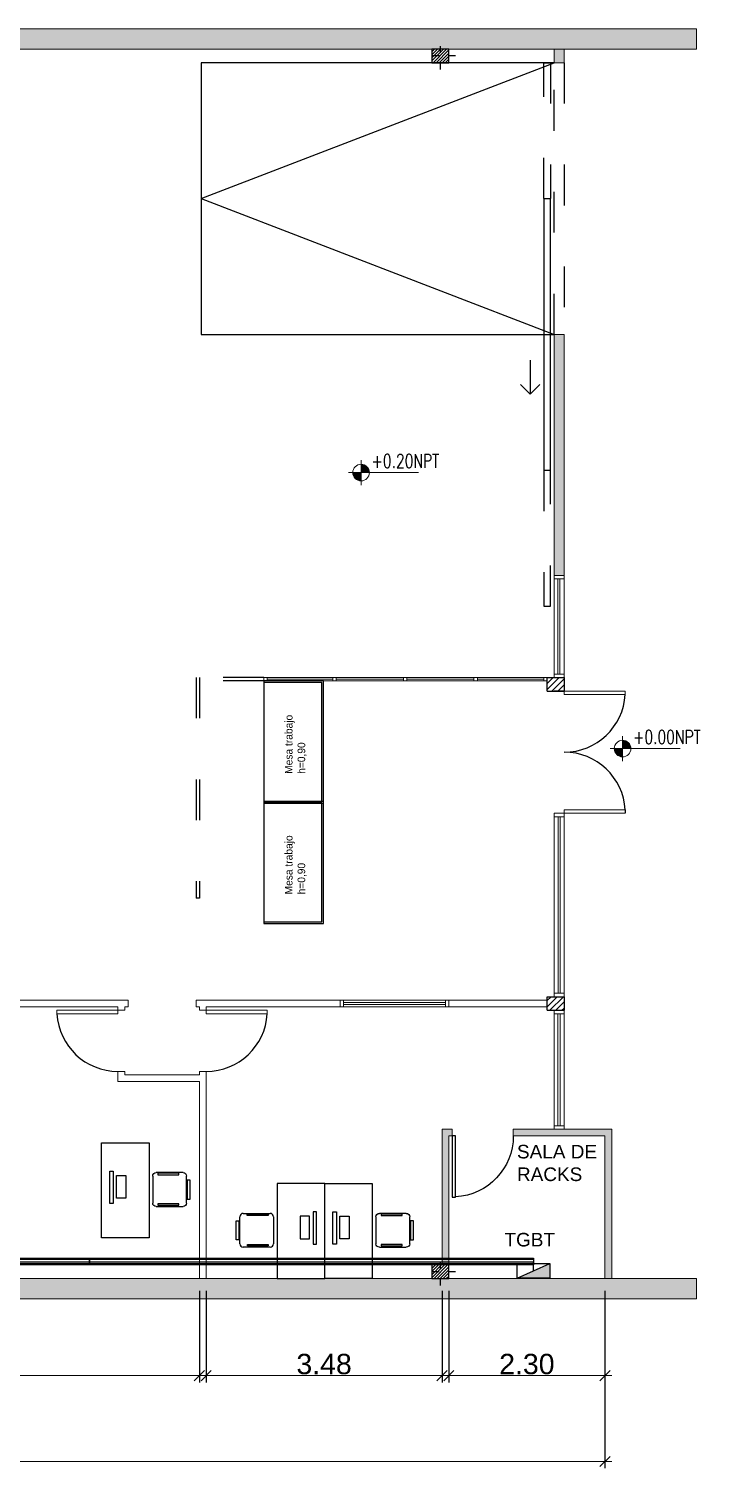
# Model space of a CAD drawing. Header units: millimetres. Extents: x 3262.2 to 3324.2, y 1509.4 to 1605.5.
# Drawn here: x 3312.38 to 3322.28, y 1540.17 to 1561.36 of the extents above; entities that cross this region are included whole.
import ezdxf

# ---------------------------------------------------------------- set-up
doc = ezdxf.new("R2010")
doc.units = ezdxf.units.MM
doc.linetypes.add('ACAD_ISO02W100', pattern=[15, 12, -3])
doc.linetypes.add('ACAD_ISO03W100', pattern=[30, 12, -18])
for name, color, linetype in [('000 - ASCENSOR', 253, 'Continuous'), ('000 - COLUMNAS', 7, 'Continuous'), ('000 - EQUIPAMIENTO', 252, 'Continuous'), ('000 - HATCK DURLOCK', 40, 'Continuous'), ('000 - HATCK MUROS', 252, 'ACAD_ISO03W100'), ('000 - PROYECCION', 253, 'ACAD_ISO03W100'), ('000 - PUERTAS', 252, 'ACAD_ISO03W100'), ('000 - REJAS', 3, 'ACAD_ISO03W100'), ('000 - SEÑALIZACION', 1, 'Continuous'), ('000 - TEXTO', 7, 'ACAD_ISO02W100'), ('IS ELECTRICA - BANDEJAS NUEVA', 140, 'Continuous'), ('IS ILUM NUEVA', 10, 'Continuous')]:
    doc.layers.add(name, color=color, linetype=linetype)
for name, color, linetype, lineweight in [('000 - COTAS', 252, 'Continuous', 15), ('000 - DURLOCK', 30, 'Continuous', 9), ('000 - MUROS', 7, 'Continuous', 20), ('000 - NIVEL', 252, 'Continuous', 15), ('000 - TEXTO MOBILIARIO', 252, 'Continuous', 0), ('A-CARPINTERIAS', 252, 'Continuous', 0), ('INST AA', 160, 'Continuous', 0)]:
    doc.layers.add(name, color=color, linetype=linetype, lineweight=lineweight)
doc.styles.add('DIM', font='romans.shx', dxfattribs={"width": 0.8})
doc.styles.add('OpenGostTypeA-Regular', font='OpenGostTypeA-Regular')
doc.styles.get("Standard").update_dxf_attribs({"font": 'arial.ttf'})
doc.dimstyles.new('COTAS-100', dxfattribs={"dimtxt": 0.5, "dimasz": 0.15, "dimexe": 0.1, "dimexo": 0.0625, "dimgap": 0.025, "dimtad": 1, "dimzin": 1, "dimdsep": 46, "dimtxsty": 'Standard', "dimblk": 'OBLIQUE', "dimcen": 0.12, "dimdle": 0.1, "dimclrd": 252, "dimclre": 252, "dimclrt": 7, "dimaunit": 1, "dimadec": 5, "dimazin": 0, "dimtfac": 1, "dimtix": 1, "dimtmove": 2, "dimatfit": 3, "dimldrblk": 'OBLIQUE', "dimfxl": 1, "dimlwd": -1, "dimarcsym": 0})
pattern_1 = [(0, (11.95868, -0.21601), (0.0635, 0.0635), [0.0635, -0.0635])]

# ---------------------------------------------------------------- blocks, each defined once
blk = doc.blocks.new('000 - COLUMNA 20X25')
h = blk.add_hatch()
h.set_pattern_fill('ANSI31', color=256, scale=0.01)
h.paths.add_polyline_path([(11.904, 109.646), (12.154, 109.646), (12.154, 109.846), (11.904, 109.846)])
at = {"linetype": 'ACAD_ISO03W100', "ltscale": 0.008}
for p, q in [((12.029, 109.546), (12.029, 109.946)), ((12.254, 109.746), (11.804, 109.746))]:
    blk.add_line(p, q, dxfattribs=at)
blk.add_lwpolyline([(12.154, 109.846), (11.904, 109.846), (11.904, 109.646), (12.154, 109.646), (12.154, 109.846)])
blk = doc.blocks.new('PUERTA 090')
at = {"layer": '000 - PUERTAS'}
for p, q in [((2558.714, 1733.581), (2558.714, 1733.631)), ((2558.714, 1733.631), (2559.614, 1733.631)), ((2559.614, 1733.581), (2558.714, 1733.581)), ((2559.614, 1733.631), (2559.614, 1733.581))]:
    blk.add_line(p, q, dxfattribs=at)
blk.add_arc((2559.614, 1733.581), 0.9, 90, 176.8153, dxfattribs=at)
blk = doc.blocks.new('IRI-OCASA-Layout R 9$0$OCA_SILLA')
at = {"linetype": 'Continuous'}
for p, q in [((0.055, 0.05), (0.055, 0.448)), ((0.105, 0.498), (0.502, 0.498)), ((0.552, 0.448), (0.552, 0.05)), ((0.502, 0), (0.105, 0))]:
    blk.add_line(p, q, dxfattribs=at)
for points in [[(0.165, 0.466), (0.165, 0.488), (0.475, 0.488), (0.475, 0.466)], [(0, 0.109), (0, 0.389), (0.043, 0.389), (0.043, 0.109)], [(0.168, 0.021), (0.168, 0.039), (0.475, 0.039), (0.475, 0.021)]]:
    blk.add_lwpolyline(points, close=True, dxfattribs=at)
for centre, start, end in [((0.105, 0.448), 90, 180), ((0.502, 0.448), 0, 90), ((0.105, 0.05), 180, 270), ((0.502, 0.05), 270, 0)]:
    blk.add_arc(centre, 0.05, start, end, dxfattribs=at)
blk = doc.blocks.new('000 - MOBILIARIO - PUESTO TRABAJO')
at = {"layer": '000 - EQUIPAMIENTO'}
for p, q in [((-7.103, 63.069), (-7.103, 63.019)), ((-6.626, 63.069), (-7.103, 63.069)), ((-7.103, 63.019), (-6.626, 63.019)), ((-6.707, 62.968), (-7.04, 62.968)), ((-7.04, 62.968), (-7.04, 62.83)), ((-6.707, 62.83), (-6.707, 62.968)), ((-6.626, 63.019), (-6.626, 63.069)), ((-7.04, 62.83), (-6.707, 62.83))]:
    blk.add_line(p, q, dxfattribs=at)
blk.add_lwpolyline([(-6.121, 62.49), (-6.121, 63.19), (-7.521, 63.19), (-7.521, 62.49)], close=True, dxfattribs=at)
at = {"layer": '000 - EQUIPAMIENTO', "rotation": 89.99999999999989}
blk.add_blockref('IRI-OCASA-Layout R 9$0$OCA_SILLA', (-6.583, 61.884), dxfattribs=at)
blk = doc.blocks.new('000 - EQUIPAMIENTO - MESA TRABAJO')
at = {"layer": '000 - EQUIPAMIENTO'}
blk.add_lwpolyline([(1.279, 67.751), (-0.521, 67.751), (-0.521, 66.871), (1.279, 66.871)], close=True, dxfattribs=at)
blk.add_lwpolyline([(-0.496, 67.751), (-0.496, 66.896), (1.254, 66.896), (1.254, 67.751)], dxfattribs=at)
blk = doc.blocks.new('Niv-p')
at = {"color": 2}
for p, q in [((-0.00216, 0), (0, 0)), ((0, 0.00216), (0, 0)), ((0, 0), (0.00993, 0)), ((0, 0), (0, -0.00216))]:
    blk.add_line(p, q, dxfattribs=at)
at = {"color": 4, "const_width": 0.00144}
for points in [[(0, -0.00072, -0.414214), (-0.00072, 0, 0)], [(0, 0.00072, -0.414214), (0.00072, 0, 0)]]:
    blk.add_lwpolyline(points, format="xyb", dxfattribs=at)
at = {"color": 2}
blk.add_circle((0, 0), 0.00144, dxfattribs=at)
at = {"color": 3, "style": 'DIM', "width": 0.75}
blk.add_attdef('NIVEL', (0.00337, 0.00084), '', height=0.0018, dxfattribs=at)
blk = doc.blocks.new('_OBLIQUE')
at = {"color": 0, "linetype": 'ByBlock'}
blk.add_line((-0.5, -0.5), (0.5, 0.5), dxfattribs=at)
blk = doc.blocks.new('*D30')
at = {"layer": '000 - COTAS', "color": 252, "lineweight": -2, "transparency": 16777216}
for p, q in [((3308.348, 1542.78), (3308.348, 1541.43)), ((3314.898, 1542.78), (3314.898, 1541.43))]:
    blk.add_line(p, q, dxfattribs=at)
at = {"layer": '000 - COTAS', "color": 252, "transparency": 16777216}
blk.add_line((3308.248, 1541.53), (3314.998, 1541.53), dxfattribs=at)
at = {"layer": 'Defpoints', "color": 0, "transparency": 16777216}
for p in [(3308.348, 1542.959), (3314.898, 1542.959), (3314.898, 1541.53)]:
    blk.add_point(p, dxfattribs=at)
at = {"layer": '000 - COTAS', "color": 252, "transparency": 16777216, "xscale": 0.15, "yscale": 0.15, "zscale": 0.15, "rotation": 180}
blk.add_blockref('_OBLIQUE', (3308.348, 1541.53), dxfattribs=at)
at = {"layer": '000 - COTAS', "color": 252, "transparency": 16777216, "xscale": 0.15, "yscale": 0.15, "zscale": 0.15}
blk.add_blockref('_OBLIQUE', (3314.898, 1541.53), dxfattribs=at)
at = {"layer": '000 - COTAS', "color": 7, "transparency": 16777216, "insert": (3311.623, 1541.698), "char_height": 0.3, "attachment_point": 5}
blk.add_mtext('6.55', dxfattribs=at)
blk = doc.blocks.new('*D31')
at = {"layer": '000 - COTAS', "color": 252, "lineweight": -2, "transparency": 16777216}
for p, q in [((3314.998, 1542.78), (3314.998, 1541.43)), ((3318.473, 1542.78), (3318.473, 1541.43))]:
    blk.add_line(p, q, dxfattribs=at)
at = {"layer": '000 - COTAS', "color": 252, "transparency": 16777216}
blk.add_line((3314.898, 1541.53), (3318.573, 1541.53), dxfattribs=at)
at = {"layer": 'Defpoints', "color": 0, "transparency": 16777216}
for p in [(3314.998, 1542.959), (3318.473, 1542.959), (3318.473, 1541.53)]:
    blk.add_point(p, dxfattribs=at)
at = {"layer": '000 - COTAS', "color": 252, "transparency": 16777216, "xscale": 0.15, "yscale": 0.15, "zscale": 0.15, "rotation": 180}
blk.add_blockref('_OBLIQUE', (3314.998, 1541.53), dxfattribs=at)
at = {"layer": '000 - COTAS', "color": 252, "transparency": 16777216, "xscale": 0.15, "yscale": 0.15, "zscale": 0.15}
blk.add_blockref('_OBLIQUE', (3318.473, 1541.53), dxfattribs=at)
at = {"layer": '000 - COTAS', "color": 7, "transparency": 16777216, "insert": (3316.735, 1541.699), "char_height": 0.3, "attachment_point": 5}
blk.add_mtext('3.48', dxfattribs=at)
blk = doc.blocks.new('*D32')
at = {"layer": '000 - COTAS', "color": 252, "lineweight": -2, "transparency": 16777216}
for p, q in [((3318.573, 1542.78), (3318.573, 1541.43)), ((3320.873, 1542.78), (3320.873, 1541.43))]:
    blk.add_line(p, q, dxfattribs=at)
at = {"layer": '000 - COTAS', "color": 252, "transparency": 16777216}
blk.add_line((3318.473, 1541.53), (3320.973, 1541.53), dxfattribs=at)
at = {"layer": 'Defpoints', "color": 0, "transparency": 16777216}
for p in [(3318.573, 1542.959), (3320.873, 1542.959), (3320.873, 1541.53)]:
    blk.add_point(p, dxfattribs=at)
at = {"layer": '000 - COTAS', "color": 252, "transparency": 16777216, "xscale": 0.15, "yscale": 0.15, "zscale": 0.15, "rotation": 180}
blk.add_blockref('_OBLIQUE', (3318.573, 1541.53), dxfattribs=at)
at = {"layer": '000 - COTAS', "color": 252, "transparency": 16777216, "xscale": 0.15, "yscale": 0.15, "zscale": 0.15}
blk.add_blockref('_OBLIQUE', (3320.873, 1541.53), dxfattribs=at)
at = {"layer": '000 - COTAS', "color": 7, "transparency": 16777216, "insert": (3319.723, 1541.699), "char_height": 0.3, "attachment_point": 5}
blk.add_mtext('2.30', dxfattribs=at)
blk = doc.blocks.new('*D39')
at = {"layer": '000 - COTAS', "color": 252, "lineweight": -2, "transparency": 16777216}
for p, q in [((3265.223, 1541.517), (3265.223, 1540.167)), ((3320.873, 1541.517), (3320.873, 1540.167))]:
    blk.add_line(p, q, dxfattribs=at)
at = {"layer": '000 - COTAS', "color": 252, "transparency": 16777216}
blk.add_line((3265.123, 1540.267), (3320.973, 1540.267), dxfattribs=at)
at = {"layer": 'Defpoints', "color": 0, "transparency": 16777216}
for p in [(3265.223, 1542.659), (3320.873, 1542.659), (3320.873, 1540.267)]:
    blk.add_point(p, dxfattribs=at)
at = {"layer": '000 - COTAS', "color": 252, "transparency": 16777216, "xscale": 0.15, "yscale": 0.15, "zscale": 0.15, "rotation": 180}
blk.add_blockref('_OBLIQUE', (3265.223, 1540.267), dxfattribs=at)
at = {"layer": '000 - COTAS', "color": 252, "transparency": 16777216, "xscale": 0.15, "yscale": 0.15, "zscale": 0.15}
blk.add_blockref('_OBLIQUE', (3320.873, 1540.267), dxfattribs=at)
at = {"layer": '000 - COTAS', "color": 7, "transparency": 16777216, "insert": (3293.048, 1540.435), "char_height": 0.3, "attachment_point": 5}
blk.add_mtext('55.65', dxfattribs=at)
blk = doc.blocks.new('*U75')
h = blk.add_hatch()
h.set_pattern_fill('DASH', color=256, scale=0.02, style=0)
h.set_pattern_definition(pattern_1)
h.paths.add_polyline_path([(0, 0.084), (6.989, 0.084), (6.989, 0.016), (0, 0.016)])
for points in [[(0, 0.1), (6.989, 0.1), (6.989, 0.084), (0, 0.084)], [(0, 0.084), (6.989, 0.084), (6.989, 0.016), (0, 0.016)], [(0, 0.016), (6.989, 0.016), (6.989, 0), (0, 0)]]:
    blk.add_lwpolyline(points, close=True)
blk = doc.blocks.new('*U79')
h = blk.add_hatch()
h.set_pattern_fill('DASH', color=256, scale=0.02, style=0)
h.set_pattern_definition(pattern_1)
h.paths.add_polyline_path([(0, 0.084), (6.543, 0.084), (6.543, 0.016), (0, 0.016)])
for points in [[(0, 0.1), (6.543, 0.1), (6.543, 0.084), (0, 0.084)], [(0, 0.084), (6.543, 0.084), (6.543, 0.016), (0, 0.016)], [(0, 0.016), (6.543, 0.016), (6.543, 0), (0, 0)]]:
    blk.add_lwpolyline(points, close=True)

msp = doc.modelspace()

# ---------------------------------------------------------------- hatches: boundary and pattern name
at = {"layer": '000 - COLUMNAS', "transparency": 33554687}
h = msp.add_hatch(dxfattribs=at)
h.set_pattern_fill('ANSI31', color=256, scale=0.02)
h.paths.add_polyline_path([(3320.273, 1551.809), (3320.023, 1551.809), (3320.023, 1551.609), (3320.273, 1551.609)])
h.paths.add_polyline_path([(3320.273, 1547.109), (3320.023, 1547.109), (3320.023, 1546.909), (3320.273, 1546.909)])
at = {"layer": '000 - HATCK MUROS', "transparency": 33554687}
h = msp.add_hatch(color=256, dxfattribs=at)
h.dxf.hatch_style = 1
h.paths.add_polyline_path([(3265.523, 1542.959), (3265.523, 1561.059), (3277.323, 1561.059), (3277.323, 1553.459), (3278.973, 1553.459), (3278.973, 1553.759), (3277.623, 1553.759), (3277.623, 1561.359), (3265.223, 1561.359), (3265.223, 1542.659), (3322.223, 1542.659), (3322.223, 1542.959)])
h = msp.add_hatch(color=256, dxfattribs=at)
h.dxf.hatch_style = 1
h.paths.add_polyline_path([(3322.223, 1561.059), (3322.223, 1561.359), (3293.823, 1561.359), (3293.823, 1553.759), (3286.523, 1553.759), (3286.523, 1553.459), (3294.123, 1553.459), (3294.123, 1561.059)])
h.paths.add_polyline_path([(3292.173, 1553.509), (3292.048, 1553.409), (3292.048, 1553.509), (3291.923, 1553.509), (3291.823, 1553.609), (3291.923, 1553.609), (3291.923, 1553.709), (3292.048, 1553.809), (3292.048, 1553.709), (3292.173, 1553.709), (3292.273, 1553.609), (3292.173, 1553.609)], flags=17)
h = msp.add_hatch(color=256, dxfattribs=at)
h.dxf.hatch_style = 1
h.paths.add_polyline_path([(3320.123, 1556.859), (3320.123, 1553.309), (3320.273, 1553.309), (3320.273, 1556.859)])
h.paths.add_polyline_path([(3320.123, 1561.059), (3320.123, 1560.859), (3320.273, 1560.859), (3320.273, 1561.059)])
h = msp.add_hatch(color=256, dxfattribs=at)
h.dxf.hatch_style = 1
h.paths.add_polyline_path([(3320.273, 1545.159), (3320.123, 1545.159), (3319.523, 1545.159), (3319.523, 1545.059), (3320.873, 1545.059), (3320.873, 1542.959), (3320.973, 1542.959), (3320.973, 1545.159)])
h.paths.add_polyline_path([(3318.473, 1545.159), (3318.473, 1543.159), (3318.573, 1543.159), (3318.573, 1545.059), (3318.623, 1545.059), (3318.623, 1545.159)])
at = {"layer": 'IS ILUM NUEVA'}
h = msp.add_hatch(color=0, dxfattribs=at)
h.dxf.hatch_style = 1
h.paths.add_polyline_path([(3320.062, 1543.18), (3319.581, 1542.966), (3320.062, 1542.966)])

# ---------------------------------------------------------------- linework, layer by layer
at = {"layer": '000 - ASCENSOR'}
for p, q in [((3320.123, 1560.859), (3314.923, 1560.859)), ((3314.923, 1560.859), (3314.923, 1556.859)), ((3314.923, 1558.859), (3320.123, 1560.859)), ((3314.923, 1558.859), (3320.123, 1556.859)), ((3314.923, 1556.859), (3320.123, 1556.859))]:
    msp.add_line(p, q, dxfattribs=at)
at = {"layer": '000 - COLUMNAS'}
for p, q in [((3320.023, 1551.609), (3320.023, 1551.809)), ((3320.023, 1551.809), (3320.273, 1551.809)), ((3320.273, 1551.809), (3320.273, 1551.609)), ((3320.023, 1551.609), (3320.273, 1551.609)), ((3320.273, 1551.609), (3320.123, 1551.609)), ((3320.023, 1546.909), (3320.023, 1547.109)), ((3320.023, 1547.109), (3320.273, 1547.109)), ((3320.273, 1547.109), (3320.273, 1546.909)), ((3320.023, 1546.909), (3320.273, 1546.909))]:
    msp.add_line(p, q, dxfattribs=at)
at = {"layer": '000 - DURLOCK'}
for p, q in [((3311.795, 1547.059), (3313.848, 1547.059)), ((3313.848, 1546.959), (3313.848, 1547.059)), ((3314.848, 1546.959), (3314.848, 1547.059)), ((3314.848, 1547.059), (3317.023, 1547.059)), ((3316.973, 1547.059), (3316.973, 1546.959)), ((3318.523, 1547.059), (3320.023, 1547.059)), ((3318.573, 1546.959), (3318.573, 1547.059)), ((3311.795, 1546.959), (3313.698, 1546.959)), ((3313.698, 1546.909), (3313.698, 1546.959)), ((3313.798, 1546.909), (3313.698, 1546.909)), ((3313.798, 1546.959), (3313.798, 1546.909)), ((3313.798, 1546.959), (3313.848, 1546.959)), ((3314.848, 1546.959), (3314.898, 1546.959)), ((3314.898, 1546.959), (3314.898, 1546.909)), ((3314.898, 1546.909), (3314.998, 1546.909)), ((3314.998, 1546.909), (3314.998, 1546.959)), ((3314.998, 1546.959), (3317.023, 1546.959)), ((3318.523, 1546.959), (3320.023, 1546.959)), ((3313.698, 1545.859), (3313.698, 1546.009)), ((3313.698, 1546.009), (3313.798, 1546.009)), ((3313.798, 1546.009), (3313.798, 1545.959)), ((3314.998, 1546.009), (3314.898, 1546.009)), ((3314.898, 1546.009), (3314.898, 1545.959)), ((3314.998, 1546.009), (3314.998, 1542.959)), ((3314.898, 1545.859), (3313.698, 1545.859)), ((3314.898, 1545.959), (3313.798, 1545.959)), ((3314.898, 1545.859), (3314.898, 1542.959))]:
    msp.add_line(p, q, dxfattribs=at)
at = {"layer": '000 - MUROS'}
for p, q in [((3320.123, 1561.059), (3320.123, 1560.859)), ((3320.273, 1560.859), (3320.273, 1561.059)), ((3320.123, 1560.859), (3320.273, 1560.859)), ((3320.123, 1556.859), (3320.123, 1553.309)), ((3320.123, 1556.859), (3320.273, 1556.859)), ((3320.273, 1556.859), (3320.273, 1553.309)), ((3318.473, 1545.159), (3318.623, 1545.159)), ((3318.473, 1543.159), (3318.473, 1545.159)), ((3318.623, 1545.059), (3318.623, 1545.159)), ((3319.523, 1545.159), (3319.523, 1545.059)), ((3319.523, 1545.159), (3320.123, 1545.159)), ((3320.273, 1545.159), (3320.123, 1545.159)), ((3320.273, 1545.159), (3320.973, 1545.159)), ((3320.973, 1542.959), (3320.973, 1545.159)), ((3318.573, 1545.059), (3318.623, 1545.059)), ((3318.573, 1543.159), (3318.573, 1545.059)), ((3318.573, 1545.059), (3318.623, 1545.059)), ((3319.523, 1545.059), (3320.873, 1545.059)), ((3320.873, 1542.959), (3320.873, 1545.059))]:
    msp.add_line(p, q, dxfattribs=at)
for points in [[(3286.523, 1553.759), (3293.823, 1553.759), (3293.823, 1561.359), (3322.223, 1561.359), (3322.223, 1561.059)], [(3322.223, 1542.959), (3265.523, 1542.959), (3265.523, 1561.059), (3277.323, 1561.059), (3277.323, 1553.459), (3278.973, 1553.459)], [(3286.523, 1553.459), (3294.123, 1553.459), (3294.123, 1561.059), (3322.223, 1561.059)], [(3322.223, 1542.959), (3322.223, 1542.659), (3265.223, 1542.659)]]:
    msp.add_lwpolyline(points, dxfattribs=at)
at = {"layer": '000 - PROYECCION', "ltscale": 0.05}
for p, q in [((3319.973, 1558.859), (3319.973, 1560.859)), ((3320.073, 1560.859), (3320.073, 1558.859)), ((3320.123, 1556.859), (3320.123, 1560.859)), ((3320.273, 1560.859), (3320.273, 1556.859)), ((3319.973, 1554.859), (3319.973, 1552.859)), ((3320.073, 1552.859), (3320.073, 1554.859)), ((3319.973, 1552.859), (3320.073, 1552.859))]:
    msp.add_line(p, q, dxfattribs=at)
at = {"layer": '000 - PROYECCION'}
msp.add_line((3319.973, 1560.859), (3320.073, 1560.859), dxfattribs=at)
at = {"layer": '000 - PUERTAS'}
for p, q in [((3319.973, 1558.859), (3320.073, 1558.859)), ((3319.973, 1558.859), (3319.973, 1554.859)), ((3320.073, 1554.859), (3320.073, 1558.859)), ((3319.973, 1554.859), (3320.073, 1554.859)), ((3321.173, 1549.859), (3321.173, 1549.809))]:
    msp.add_line(p, q, dxfattribs=at)
for centre, start, end in [((3320.273, 1551.609), 270, 356.8153), ((3320.273, 1549.809), 3.1847, 90), ((3313.698, 1546.909), 183.1847, 270), ((3314.998, 1546.909), 270, 356.8153)]:
    msp.add_arc(centre, 0.9, start, end, dxfattribs=at)
at = {"layer": '000 - REJAS', "ltscale": 0.05}
for p, q in [((3314.848, 1551.809), (3314.848, 1548.559)), ((3315.848, 1551.809), (3314.848, 1551.809)), ((3315.848, 1551.759), (3314.848, 1551.759)), ((3314.898, 1551.809), (3314.898, 1548.559))]:
    msp.add_line(p, q, dxfattribs=at)
at = {"layer": '000 - REJAS'}
msp.add_line((3314.898, 1548.559), (3314.848, 1548.559), dxfattribs=at)
at = {"layer": '000 - SEÑALIZACION'}
for p, q in [((3319.773, 1556.48), (3319.773, 1555.98)), ((3319.773, 1555.98), (3319.631, 1556.121)), ((3319.773, 1555.98), (3319.914, 1556.121))]:
    msp.add_line(p, q, dxfattribs=at)
at = {"layer": 'A-CARPINTERIAS', "color": 2}
for p, q in [((3320.273, 1553.309), (3320.123, 1553.309)), ((3320.123, 1553.309), (3320.123, 1553.259)), ((3320.273, 1553.259), (3320.123, 1553.259)), ((3320.179, 1551.859), (3320.179, 1553.259)), ((3320.209, 1551.859), (3320.209, 1553.259)), ((3320.273, 1553.259), (3320.273, 1553.309)), ((3315.848, 1551.759), (3315.848, 1551.809)), ((3315.898, 1551.809), (3315.848, 1551.809)), ((3315.848, 1551.759), (3315.898, 1551.759)), ((3315.898, 1551.759), (3315.898, 1551.809)), ((3315.898, 1551.784), (3316.863, 1551.784)), ((3316.863, 1551.759), (3316.863, 1551.809)), ((3316.863, 1551.809), (3316.913, 1551.809)), ((3316.863, 1551.759), (3316.913, 1551.759)), ((3316.913, 1551.759), (3316.913, 1551.809)), ((3316.913, 1551.784), (3317.903, 1551.784)), ((3317.903, 1551.759), (3317.903, 1551.809)), ((3317.903, 1551.809), (3317.953, 1551.809)), ((3317.953, 1551.759), (3317.903, 1551.759)), ((3317.953, 1551.759), (3317.953, 1551.809)), ((3317.953, 1551.784), (3318.943, 1551.784)), ((3318.943, 1551.759), (3318.943, 1551.809)), ((3318.993, 1551.809), (3318.943, 1551.809)), ((3318.943, 1551.759), (3318.993, 1551.759)), ((3318.993, 1551.759), (3318.993, 1551.809)), ((3318.993, 1551.784), (3319.973, 1551.784)), ((3319.973, 1551.759), (3319.973, 1551.809)), ((3319.973, 1551.809), (3320.023, 1551.809)), ((3320.023, 1551.759), (3319.973, 1551.759)), ((3320.273, 1551.859), (3320.123, 1551.859)), ((3320.123, 1551.859), (3320.123, 1551.809)), ((3320.273, 1551.859), (3320.273, 1551.809)), ((3320.273, 1551.559), (3320.273, 1551.609)), ((3320.273, 1551.609), (3321.173, 1551.609)), ((3321.173, 1551.559), (3320.273, 1551.559)), ((3321.173, 1551.609), (3321.173, 1551.559)), ((3320.273, 1549.809), (3320.123, 1549.809)), ((3320.123, 1549.759), (3320.123, 1549.809)), ((3320.273, 1549.809), (3320.273, 1549.859)), ((3320.273, 1549.859), (3321.173, 1549.859)), ((3321.173, 1549.809), (3320.273, 1549.809)), ((3320.273, 1549.809), (3320.273, 1549.759)), ((3320.273, 1549.759), (3320.123, 1549.759)), ((3320.183, 1547.159), (3320.183, 1549.759)), ((3320.213, 1547.159), (3320.213, 1549.759)), ((3317.023, 1547.059), (3316.973, 1547.059)), ((3317.023, 1547.059), (3317.023, 1546.959)), ((3318.523, 1547.025), (3317.023, 1547.025)), ((3318.523, 1546.959), (3318.523, 1547.059)), ((3318.573, 1547.059), (3318.523, 1547.059)), ((3320.273, 1547.159), (3320.123, 1547.159)), ((3320.123, 1547.159), (3320.123, 1547.109)), ((3320.273, 1547.159), (3320.273, 1547.109)), ((3313.698, 1546.909), (3312.798, 1546.909)), ((3312.798, 1546.909), (3312.798, 1546.859)), ((3312.798, 1546.859), (3313.698, 1546.859)), ((3313.698, 1546.859), (3313.698, 1546.909)), ((3314.998, 1546.909), (3315.898, 1546.909)), ((3314.998, 1546.859), (3314.998, 1546.909)), ((3315.898, 1546.859), (3314.998, 1546.859)), ((3315.898, 1546.909), (3315.898, 1546.859)), ((3316.973, 1546.959), (3317.023, 1546.959)), ((3318.523, 1546.995), (3317.023, 1546.995)), ((3318.523, 1546.959), (3318.573, 1546.959)), ((3320.123, 1546.909), (3320.123, 1546.859)), ((3320.123, 1546.859), (3320.273, 1546.859)), ((3320.181, 1546.859), (3320.181, 1545.209)), ((3320.211, 1546.859), (3320.211, 1545.209)), ((3320.273, 1546.859), (3320.273, 1546.909)), ((3320.273, 1545.209), (3320.123, 1545.209)), ((3320.123, 1545.209), (3320.123, 1545.159)), ((3320.273, 1545.209), (3320.273, 1545.159))]:
    msp.add_line(p, q, dxfattribs=at)
at = {"layer": 'A-CARPINTERIAS', "color": 252}
for p, q in [((3320.123, 1551.859), (3320.123, 1553.259)), ((3320.273, 1553.259), (3320.273, 1551.859)), ((3319.973, 1551.809), (3315.898, 1551.809)), ((3319.973, 1551.759), (3315.898, 1551.759)), ((3320.123, 1547.159), (3320.123, 1549.759)), ((3320.273, 1549.759), (3320.273, 1547.159)), ((3318.523, 1547.059), (3317.023, 1547.059)), ((3317.023, 1546.959), (3318.523, 1546.959)), ((3320.123, 1545.209), (3320.123, 1546.859)), ((3320.273, 1546.859), (3320.273, 1545.209))]:
    msp.add_line(p, q, dxfattribs=at)
at = {"layer": 'INST AA'}
msp.add_line((3315.898, 1551.797), (3315.898, 1551.784), dxfattribs=at)
at = {"layer": 'IS ILUM NUEVA'}
for p, q in [((3319.822, 1543.201), (3288.154, 1543.201)), ((3319.822, 1543.073), (3319.822, 1543.201))]:
    msp.add_line(p, q, dxfattribs=at)
at = {"layer": 'IS ILUM NUEVA', "color": 0}
msp.add_line((3319.581, 1542.966), (3320.062, 1543.18), dxfattribs=at)
msp.add_lwpolyline([(3319.581, 1543.18), (3320.062, 1543.18), (3320.062, 1542.966), (3319.581, 1542.966)], close=True, dxfattribs=at)

# ---------------------------------------------------------------- block references
at = {"linetype": 'ACAD_ISO03W100'}
for p in [(3306.419, 1451.213), (3306.419, 1433.313)]:
    msp.add_blockref('000 - COLUMNA 20X25', p, dxfattribs=at)
at = {"layer": '000 - HATCK DURLOCK'}
for name, p, rotation in [('000 - EQUIPAMIENTO - MESA TRABAJO', (3383.599, 1550.481), 90), ('000 - EQUIPAMIENTO - MESA TRABAJO', (3383.599, 1548.706), 90), ('000 - MOBILIARIO - PUESTO TRABAJO', (3253.554, 1536.838), 270)]:
    msp.add_blockref(name, p, dxfattribs=dict(at, rotation=rotation))
at = {"layer": '000 - HATCK DURLOCK', "xscale": -1, "rotation": 90}
for p in [(3376.646, 1537.438), (3379.935, 1536.838)]:
    msp.add_blockref('000 - MOBILIARIO - PUESTO TRABAJO', p, dxfattribs=at)
at = {"layer": '000 - NIVEL'}
ref = msp.add_blockref('Niv-p', (3317.28, 1554.825), dxfattribs=dict(at, xscale=85.22727272727263, yscale=85.22727272727263, zscale=85.22727272727263))
ref.add_attrib('NIVEL', '+0.20NPT', (3317.434, 1554.897), dxfattribs={"layer": '000 - ASCENSOR', "lineweight": 0, "height": 0.2, "style": 'DIM', "width": 0.75})
ref = msp.add_blockref('Niv-p', (3321.134, 1550.761), dxfattribs=dict(at, xscale=85.22727272727263, yscale=85.22727272727263, zscale=85.22727272727263))
ref.add_attrib('NIVEL', '+0.00NPT', (3321.287, 1550.833), dxfattribs={"layer": '000 - ASCENSOR', "lineweight": 0, "height": 0.2, "style": 'DIM', "width": 0.75})
at = {"layer": '000 - PUERTAS', "xscale": -1, "rotation": 270}
msp.add_blockref('PUERTA 090', (1585.042, -1014.554), dxfattribs=at)
at = {"layer": 'IS ELECTRICA - BANDEJAS NUEVA', "rotation": 180}
for name, p in [('*U75', (3313.278, 1543.259)), ('*U79', (3319.82, 1543.259))]:
    msp.add_blockref(name, p, dxfattribs=at)

# ---------------------------------------------------------------- texts
at = {"layer": '000 - TEXTO', "insert": (3319.577, 1544.928), "char_height": 0.2, "attachment_point": 1}
msp.add_mtext_dynamic_manual_height_columns('SALA DE RACKS', width=1.2652, gutter_width=12.5, heights=[0], dxfattribs=at)
at = {"layer": '000 - TEXTO MOBILIARIO', "char_height": 0.1125, "width": 1.41008, "attachment_point": 1, "rotation": 90, "style": 'OpenGostTypeA-Regular'}
for insert in [(3316.157, 1550.39), (3316.157, 1548.615)]:
    msp.add_mtext('Mesa trabajo\\Ph=0,90', dxfattribs=dict(at, insert=insert))
at = {"layer": 'IS ILUM NUEVA', "color": 0, "insert": (3319.393, 1543.632), "char_height": 0.2, "attachment_point": 1}
msp.add_mtext_dynamic_manual_height_columns('TGBT', width=0.97425, gutter_width=12.5, heights=[0], dxfattribs=at)

# ---------------------------------------------------------------- dimensions: what is measured, and where the dimension line sits
at = {"layer": '000 - COTAS'}
for base, p1, p2, picture, middle in [((3314.898, 1541.53), (3308.348, 1542.959), (3314.898, 1542.959), '*D30', (3311.623, 1541.698)), ((3318.472878261, 1541.53030385), (3314.997878261, 1542.959228662), (3318.472878261, 1542.959228662), '*D31', (3316.735378261, 1541.698578065)), ((3320.873, 1541.53), (3318.573, 1542.959), (3320.873, 1542.959), '*D32', (3319.723, 1541.699)), ((3320.873, 1540.267), (3265.223, 1542.659), (3320.873, 1542.659), '*D39', (3293.048, 1540.435))]:
    dim = msp.add_linear_dim(base=base, p1=p1, p2=p2, dimstyle='COTAS-100', override={"dimtxt": 0.3, "dimgap": 0.015}, dxfattribs=at)
    dim.commit()
    dim.dimension.update_dxf_attribs({"geometry": picture, "text_midpoint": middle})

doc.saveas('drawing.dxf')
